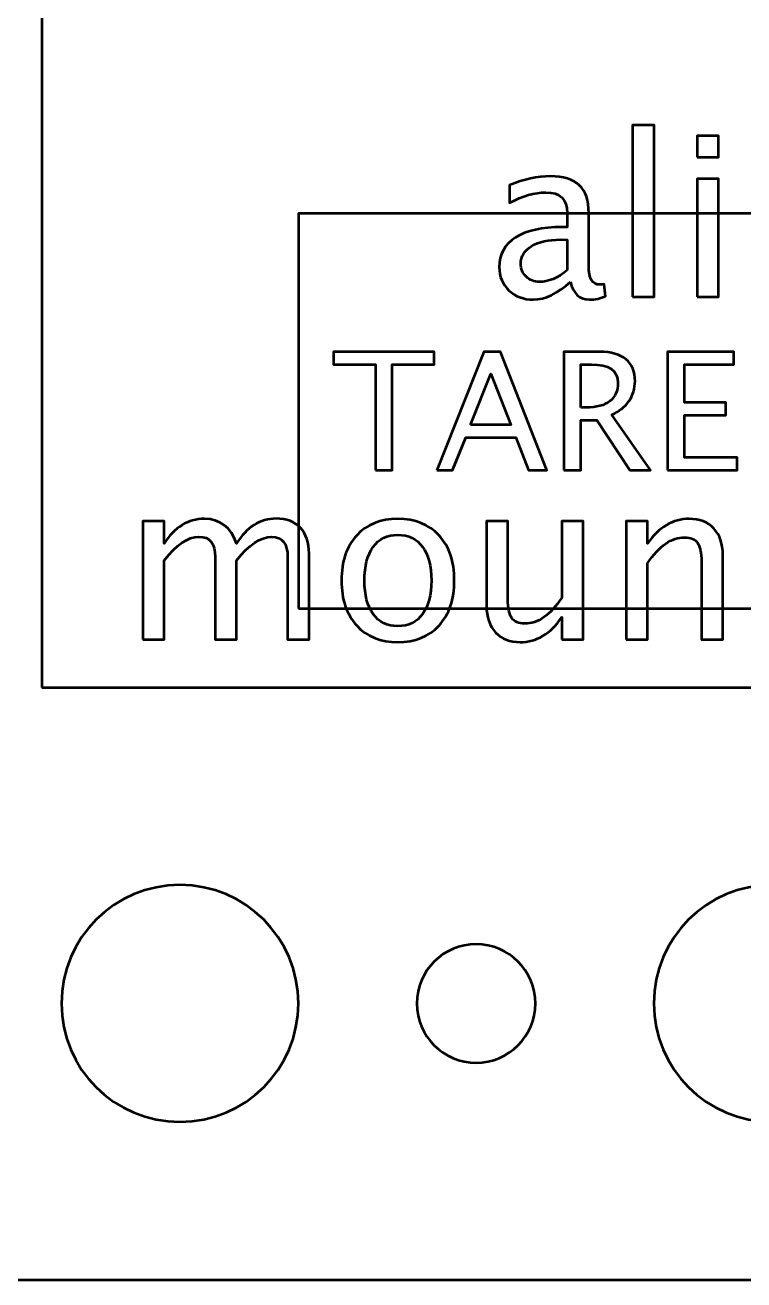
# Model space of a CAD drawing. Header units: centimetres. Extents: x -29.5 to 29.3, y -24.7 to 29.8.
# Drawn here: x -18.392 to -16.572, y -24.7 to -21.523 of the extents above; entities that cross this region are included whole.
import ezdxf

# ---------------------------------------------------------------- set-up
doc = ezdxf.new("R2010")
doc.units = ezdxf.units.CM
doc.header["$MEASUREMENT"] = 0
doc.layers.add('Layer 1', color=7, linetype='Continuous')

msp = doc.modelspace()

# ---------------------------------------------------------------- linework, layer by layer
at = {"layer": 'Layer 1', "color": 5, "lineweight": 53}
msp.add_lwpolyline([(-18.35001, -23.2), (-11.65001, -23.2), (-11.65001, -11.2), (-18.35001, -11.2), (-18.35001, -23.2)], close=True, dxfattribs=at)
at = {"layer": 'Layer 1', "color": 4, "lineweight": 53}
msp.add_lwpolyline([(-17.70001, -23), (-16.50001, -23), (-16.50001, -22), (-17.70001, -22), (-17.70001, -23)], close=True, dxfattribs=at)
at = {"layer": 'Layer 1', "lineweight": 53}
for points, knots in [([(-20.2, -24.2), (-20.2, -24.2), (-20.2, -10.3), (-20.2, -10.3), (-20.2, -10.3), (-20.2, -10.02386), (-19.97614, -9.8), (-19.7, -9.8), (-19.7, -9.8), (-19.7, -9.8), (-10.3, -9.8), (-10.3, -9.8), (-10.3, -9.8), (-10.02386, -9.8), (-9.8, -10.02386), (-9.8, -10.3), (-9.8, -10.3), (-9.8, -10.3), (-9.8, -24.2), (-9.8, -24.2), (-9.8, -24.2), (-9.8, -24.47614), (-10.02386, -24.7), (-10.3, -24.7), (-10.3, -24.7), (-10.3, -24.7), (-19.7, -24.7), (-19.7, -24.7), (-19.7, -24.7), (-19.97614, -24.7), (-20.2, -24.47614), (-20.2, -24.2)], [0, 0, 0, 0, 0.1111111, 0.1111111, 0.1111111, 0.1111111, 0.2222222, 0.2222222, 0.2222222, 0.2222222, 0.3333333, 0.3333333, 0.3333333, 0.3333333, 0.4444444, 0.4444444, 0.4444444, 0.4444444, 0.5555556, 0.5555556, 0.5555556, 0.5555556, 0.6666667, 0.6666667, 0.6666667, 0.6666667, 0.7777778, 0.7777778, 0.7777778, 0.7777778, 1, 1, 1, 1]), ([(-18.3, -24), (-18.3, -23.83431), (-18.16569, -23.7), (-18, -23.7), (-18, -23.7), (-17.83431, -23.7), (-17.7, -23.83431), (-17.7, -24), (-17.7, -24), (-17.7, -24.16569), (-17.83431, -24.3), (-18, -24.3), (-18, -24.3), (-18.16569, -24.3), (-18.3, -24.16569), (-18.3, -24)], [0, 0, 0, 0, 0.2, 0.2, 0.2, 0.2, 0.4, 0.4, 0.4, 0.4, 0.6, 0.6, 0.6, 0.6, 1, 1, 1, 1]), ([(-16.8, -24), (-16.8, -23.83431), (-16.66569, -23.7), (-16.5, -23.7), (-16.5, -23.7), (-16.33431, -23.7), (-16.2, -23.83431), (-16.2, -24), (-16.2, -24), (-16.2, -24.16569), (-16.33431, -24.3), (-16.5, -24.3), (-16.5, -24.3), (-16.66569, -24.3), (-16.8, -24.16569), (-16.8, -24)], [0, 0, 0, 0, 0.2, 0.2, 0.2, 0.2, 0.4, 0.4, 0.4, 0.4, 0.6, 0.6, 0.6, 0.6, 1, 1, 1, 1]), ([(-17.4, -24), (-17.4, -23.91716), (-17.33284, -23.85), (-17.25, -23.85), (-17.25, -23.85), (-17.16716, -23.85), (-17.1, -23.91716), (-17.1, -24), (-17.1, -24), (-17.1, -24.08284), (-17.16716, -24.15), (-17.25, -24.15), (-17.25, -24.15), (-17.33284, -24.15), (-17.4, -24.08284), (-17.4, -24)], [0, 0, 0, 0, 0.2, 0.2, 0.2, 0.2, 0.4, 0.4, 0.4, 0.4, 0.6, 0.6, 0.6, 0.6, 1, 1, 1, 1])]:
    msp.add_open_spline(points, degree=3, knots=knots, dxfattribs=at)
at = {"layer": 'Layer 1', "color": 5, "lineweight": 53}
for points, knots in [([(-16.85363, -22.21104), (-16.85363, -22.21104), (-16.85363, -21.77586), (-16.85363, -21.77586), (-16.85363, -21.77586), (-16.85363, -21.77586), (-16.79945, -21.77586), (-16.79945, -21.77586), (-16.79945, -21.77586), (-16.79945, -21.77586), (-16.79945, -22.21104), (-16.79945, -22.21104), (-16.79945, -22.21104), (-16.79945, -22.21104), (-16.85363, -22.21104), (-16.85363, -22.21104)], [0, 0, 0, 0, 0.2, 0.2, 0.2, 0.2, 0.4, 0.4, 0.4, 0.4, 0.6, 0.6, 0.6, 0.6, 1, 1, 1, 1]), ([(-16.69051, -21.85714), (-16.69051, -21.85714), (-16.69051, -21.80295), (-16.69051, -21.80295), (-16.69051, -21.80295), (-16.69051, -21.80295), (-16.63633, -21.80295), (-16.63633, -21.80295), (-16.63633, -21.80295), (-16.63633, -21.80295), (-16.63633, -21.85714), (-16.63633, -21.85714), (-16.63633, -21.85714), (-16.63633, -21.85714), (-16.69051, -21.85714), (-16.69051, -21.85714)], [0, 0, 0, 0, 0.2, 0.2, 0.2, 0.2, 0.4, 0.4, 0.4, 0.4, 0.6, 0.6, 0.6, 0.6, 1, 1, 1, 1]), ([(-17.01111, -22.17294), (-17.04366, -22.20286), (-17.07498, -22.21781), (-17.10509, -22.21781), (-17.10509, -22.21781), (-17.12983, -22.21781), (-17.15043, -22.2101), (-17.1667, -22.19458), (-17.1667, -22.19458), (-17.18307, -22.17906), (-17.19126, -22.15949), (-17.19126, -22.13588), (-17.19126, -22.13588), (-17.19126, -22.10323), (-17.17752, -22.07811), (-17.15005, -22.06062), (-17.15005, -22.06062), (-17.12258, -22.04312), (-17.08317, -22.03437), (-17.0318, -22.03437), (-17.0318, -22.03437), (-17.0318, -22.03437), (-17.0191, -22.03437), (-17.0191, -22.03437), (-17.0191, -22.03437), (-17.0191, -22.03437), (-17.0191, -21.99834), (-17.0191, -21.99834), (-17.0191, -21.99834), (-17.0191, -21.96363), (-17.03717, -21.94632), (-17.07338, -21.94632), (-17.07338, -21.94632), (-17.10142, -21.94632), (-17.13209, -21.95516), (-17.16529, -21.97285), (-17.16529, -21.97285), (-17.16529, -21.97285), (-17.16529, -21.92826), (-17.16529, -21.92826), (-17.16529, -21.92826), (-17.12879, -21.9132), (-17.09436, -21.90568), (-17.0621, -21.90568), (-17.0621, -21.90568), (-17.02889, -21.90568), (-17.00433, -21.9132), (-16.98862, -21.92835), (-16.98862, -21.92835), (-16.97282, -21.9435), (-16.96492, -21.96683), (-16.96492, -21.99834), (-16.96492, -21.99834), (-16.96492, -21.99834), (-16.96492, -22.13352), (-16.96492, -22.13352), (-16.96492, -22.13352), (-16.96492, -22.16447), (-16.95542, -22.18), (-16.93632, -22.18), (-16.93632, -22.18), (-16.93397, -22.18), (-16.93049, -22.17962), (-16.92588, -22.17887), (-16.92588, -22.17887), (-16.92588, -22.17887), (-16.92202, -22.20897), (-16.92202, -22.20897), (-16.92202, -22.20897), (-16.93434, -22.2149), (-16.94789, -22.21781), (-16.96275, -22.21781), (-16.96275, -22.21781), (-16.98806, -22.21781), (-17.00415, -22.20286), (-17.01111, -22.17294)], [0, 0, 0, 0, 0.05, 0.05, 0.05, 0.05, 0.1, 0.1, 0.1, 0.1, 0.15, 0.15, 0.15, 0.15, 0.2, 0.2, 0.2, 0.2, 0.25, 0.25, 0.25, 0.25, 0.3, 0.3, 0.3, 0.3, 0.35, 0.35, 0.35, 0.35, 0.4, 0.4, 0.4, 0.4, 0.45, 0.45, 0.45, 0.45, 0.5, 0.5, 0.5, 0.5, 0.55, 0.55, 0.55, 0.55, 0.6, 0.6, 0.6, 0.6, 0.65, 0.65, 0.65, 0.65, 0.7, 0.7, 0.7, 0.7, 0.75, 0.75, 0.75, 0.75, 0.8, 0.8, 0.8, 0.8, 0.85, 0.85, 0.85, 0.85, 0.9, 0.9, 0.9, 0.9, 1, 1, 1, 1]), ([(-16.69051, -22.21104), (-16.69051, -22.21104), (-16.69051, -21.91189), (-16.69051, -21.91189), (-16.69051, -21.91189), (-16.69051, -21.91189), (-16.63633, -21.91189), (-16.63633, -21.91189), (-16.63633, -21.91189), (-16.63633, -21.91189), (-16.63633, -22.21104), (-16.63633, -22.21104), (-16.63633, -22.21104), (-16.63633, -22.21104), (-16.69051, -22.21104), (-16.69051, -22.21104)], [0, 0, 0, 0, 0.2, 0.2, 0.2, 0.2, 0.4, 0.4, 0.4, 0.4, 0.6, 0.6, 0.6, 0.6, 1, 1, 1, 1]), ([(-17.0191, -22.1434), (-17.0191, -22.1434), (-17.0191, -22.06654), (-17.0191, -22.06654), (-17.0191, -22.06654), (-17.0191, -22.06654), (-17.03651, -22.06598), (-17.03651, -22.06598), (-17.03651, -22.06598), (-17.06661, -22.06598), (-17.09088, -22.07153), (-17.10941, -22.08263), (-17.10941, -22.08263), (-17.12785, -22.09382), (-17.13707, -22.10859), (-17.13707, -22.12703), (-17.13707, -22.12703), (-17.13707, -22.13992), (-17.13246, -22.15083), (-17.12334, -22.15977), (-17.12334, -22.15977), (-17.11412, -22.16871), (-17.10292, -22.17322), (-17.08966, -22.17322), (-17.08966, -22.17322), (-17.06708, -22.17322), (-17.04356, -22.16325), (-17.0191, -22.1434)], [0, 0, 0, 0, 0.125, 0.125, 0.125, 0.125, 0.25, 0.25, 0.25, 0.25, 0.375, 0.375, 0.375, 0.375, 0.5, 0.5, 0.5, 0.5, 0.625, 0.625, 0.625, 0.625, 0.75, 0.75, 0.75, 0.75, 1, 1, 1, 1]), ([(-18.09411, -23.07839), (-18.09411, -23.07839), (-18.09411, -22.77924), (-18.09411, -22.77924), (-18.09411, -22.77924), (-18.09411, -22.77924), (-18.03993, -22.77924), (-18.03993, -22.77924), (-18.03993, -22.77924), (-18.03993, -22.77924), (-18.03993, -22.83577), (-18.03993, -22.83577), (-18.03993, -22.83577), (-18.01349, -22.79391), (-17.97963, -22.77303), (-17.93814, -22.77303), (-17.93814, -22.77303), (-17.89816, -22.77303), (-17.87097, -22.79391), (-17.85648, -22.83577), (-17.85648, -22.83577), (-17.8308, -22.79354), (-17.79731, -22.77246), (-17.7562, -22.77246), (-17.7562, -22.77246), (-17.72996, -22.77246), (-17.70954, -22.78018), (-17.69496, -22.7957), (-17.69496, -22.7957), (-17.68038, -22.81122), (-17.67304, -22.83295), (-17.67304, -22.86089), (-17.67304, -22.86089), (-17.67304, -22.86089), (-17.67304, -23.07839), (-17.67304, -23.07839), (-17.67304, -23.07839), (-17.67304, -23.07839), (-17.72723, -23.07839), (-17.72723, -23.07839), (-17.72723, -23.07839), (-17.72723, -23.07839), (-17.72723, -22.86983), (-17.72723, -22.86983), (-17.72723, -22.86983), (-17.72723, -22.83577), (-17.74077, -22.81875), (-17.76787, -22.81875), (-17.76787, -22.81875), (-17.796, -22.81875), (-17.82553, -22.8386), (-17.85648, -22.87839), (-17.85648, -22.87839), (-17.85648, -22.87839), (-17.85648, -23.07839), (-17.85648, -23.07839), (-17.85648, -23.07839), (-17.85648, -23.07839), (-17.91067, -23.07839), (-17.91067, -23.07839), (-17.91067, -23.07839), (-17.91067, -23.07839), (-17.91067, -22.86964), (-17.91067, -22.86964), (-17.91067, -22.86964), (-17.91067, -22.8353), (-17.92441, -22.81818), (-17.95197, -22.81818), (-17.95197, -22.81818), (-17.97934, -22.81818), (-18.0087, -22.83813), (-18.03993, -22.87811), (-18.03993, -22.87811), (-18.03993, -22.87811), (-18.03993, -23.07839), (-18.03993, -23.07839), (-18.03993, -23.07839), (-18.03993, -23.07839), (-18.09411, -23.07839), (-18.09411, -23.07839)], [0, 0, 0, 0, 0.047619, 0.047619, 0.047619, 0.047619, 0.0952381, 0.0952381, 0.0952381, 0.0952381, 0.1428571, 0.1428571, 0.1428571, 0.1428571, 0.1904762, 0.1904762, 0.1904762, 0.1904762, 0.2380952, 0.2380952, 0.2380952, 0.2380952, 0.2857143, 0.2857143, 0.2857143, 0.2857143, 0.3333333, 0.3333333, 0.3333333, 0.3333333, 0.3809524, 0.3809524, 0.3809524, 0.3809524, 0.4285714, 0.4285714, 0.4285714, 0.4285714, 0.4761905, 0.4761905, 0.4761905, 0.4761905, 0.5238095, 0.5238095, 0.5238095, 0.5238095, 0.5714286, 0.5714286, 0.5714286, 0.5714286, 0.6190476, 0.6190476, 0.6190476, 0.6190476, 0.6666667, 0.6666667, 0.6666667, 0.6666667, 0.7142857, 0.7142857, 0.7142857, 0.7142857, 0.7619048, 0.7619048, 0.7619048, 0.7619048, 0.8095238, 0.8095238, 0.8095238, 0.8095238, 0.8571429, 0.8571429, 0.8571429, 0.8571429, 0.9047619, 0.9047619, 0.9047619, 0.9047619, 1, 1, 1, 1]), ([(-17.44802, -23.08516), (-17.49195, -23.08516), (-17.52676, -23.07115), (-17.55234, -23.04311), (-17.55234, -23.04311), (-17.57803, -23.01508), (-17.59082, -22.97698), (-17.59082, -22.92891), (-17.59082, -22.92891), (-17.59082, -22.88093), (-17.57803, -22.84292), (-17.55234, -22.81498), (-17.55234, -22.81498), (-17.52676, -22.78704), (-17.49195, -22.77303), (-17.44802, -22.77303), (-17.44802, -22.77303), (-17.40408, -22.77303), (-17.36928, -22.78704), (-17.34369, -22.81498), (-17.34369, -22.81498), (-17.31801, -22.84292), (-17.30521, -22.88093), (-17.30521, -22.92891), (-17.30521, -22.92891), (-17.30521, -22.97698), (-17.31801, -23.01508), (-17.34369, -23.04311), (-17.34369, -23.04311), (-17.36928, -23.07115), (-17.40408, -23.08516), (-17.44802, -23.08516)], [0, 0, 0, 0, 0.1111111, 0.1111111, 0.1111111, 0.1111111, 0.2222222, 0.2222222, 0.2222222, 0.2222222, 0.3333333, 0.3333333, 0.3333333, 0.3333333, 0.4444444, 0.4444444, 0.4444444, 0.4444444, 0.5555556, 0.5555556, 0.5555556, 0.5555556, 0.6666667, 0.6666667, 0.6666667, 0.6666667, 0.7777778, 0.7777778, 0.7777778, 0.7777778, 1, 1, 1, 1]), ([(-17.03297, -23.07839), (-17.03297, -23.07839), (-17.03297, -23.02213), (-17.03297, -23.02213), (-17.03297, -23.02213), (-17.06185, -23.06418), (-17.09694, -23.08516), (-17.13814, -23.08516), (-17.13814, -23.08516), (-17.1643, -23.08516), (-17.18509, -23.07698), (-17.20051, -23.06052), (-17.20051, -23.06052), (-17.21604, -23.04405), (-17.22375, -23.02195), (-17.22375, -22.99401), (-17.22375, -22.99401), (-17.22375, -22.99401), (-17.22375, -22.77924), (-17.22375, -22.77924), (-17.22375, -22.77924), (-17.22375, -22.77924), (-17.16956, -22.77924), (-17.16956, -22.77924), (-17.16956, -22.77924), (-17.16956, -22.77924), (-17.16956, -22.97632), (-17.16956, -22.97632), (-17.16956, -22.97632), (-17.16956, -22.9988), (-17.16627, -23.0147), (-17.15978, -23.02411), (-17.15978, -23.02411), (-17.1532, -23.03361), (-17.14228, -23.03831), (-17.12695, -23.03831), (-17.12695, -23.03831), (-17.09384, -23.03831), (-17.06241, -23.01658), (-17.03297, -22.97303), (-17.03297, -22.97303), (-17.03297, -22.97303), (-17.03297, -22.77924), (-17.03297, -22.77924), (-17.03297, -22.77924), (-17.03297, -22.77924), (-16.97878, -22.77924), (-16.97878, -22.77924), (-16.97878, -22.77924), (-16.97878, -22.77924), (-16.97878, -23.07839), (-16.97878, -23.07839), (-16.97878, -23.07839), (-16.97878, -23.07839), (-17.03297, -23.07839), (-17.03297, -23.07839)], [0, 0, 0, 0, 0.0666667, 0.0666667, 0.0666667, 0.0666667, 0.1333333, 0.1333333, 0.1333333, 0.1333333, 0.2, 0.2, 0.2, 0.2, 0.2666667, 0.2666667, 0.2666667, 0.2666667, 0.3333333, 0.3333333, 0.3333333, 0.3333333, 0.4, 0.4, 0.4, 0.4, 0.4666667, 0.4666667, 0.4666667, 0.4666667, 0.5333333, 0.5333333, 0.5333333, 0.5333333, 0.6, 0.6, 0.6, 0.6, 0.6666667, 0.6666667, 0.6666667, 0.6666667, 0.7333333, 0.7333333, 0.7333333, 0.7333333, 0.8, 0.8, 0.8, 0.8, 0.8666667, 0.8666667, 0.8666667, 0.8666667, 1, 1, 1, 1]), ([(-16.87003, -23.07839), (-16.87003, -23.07839), (-16.87003, -22.77924), (-16.87003, -22.77924), (-16.87003, -22.77924), (-16.87003, -22.77924), (-16.81585, -22.77924), (-16.81585, -22.77924), (-16.81585, -22.77924), (-16.81585, -22.77924), (-16.81585, -22.83577), (-16.81585, -22.83577), (-16.81585, -22.83577), (-16.78716, -22.79391), (-16.75197, -22.77303), (-16.71039, -22.77303), (-16.71039, -22.77303), (-16.68424, -22.77303), (-16.66345, -22.78121), (-16.64811, -22.79768), (-16.64811, -22.79768), (-16.63278, -22.81404), (-16.62507, -22.83615), (-16.62507, -22.86381), (-16.62507, -22.86381), (-16.62507, -22.86381), (-16.62507, -23.07839), (-16.62507, -23.07839), (-16.62507, -23.07839), (-16.62507, -23.07839), (-16.67925, -23.07839), (-16.67925, -23.07839), (-16.67925, -23.07839), (-16.67925, -23.07839), (-16.67925, -22.88149), (-16.67925, -22.88149), (-16.67925, -22.88149), (-16.67925, -22.85929), (-16.68255, -22.84349), (-16.68904, -22.83408), (-16.68904, -22.83408), (-16.69562, -22.82458), (-16.70644, -22.81988), (-16.72159, -22.81988), (-16.72159, -22.81988), (-16.75489, -22.81988), (-16.78631, -22.84161), (-16.81585, -22.88507), (-16.81585, -22.88507), (-16.81585, -22.88507), (-16.81585, -23.07839), (-16.81585, -23.07839), (-16.81585, -23.07839), (-16.81585, -23.07839), (-16.87003, -23.07839), (-16.87003, -23.07839)], [0, 0, 0, 0, 0.0666667, 0.0666667, 0.0666667, 0.0666667, 0.1333333, 0.1333333, 0.1333333, 0.1333333, 0.2, 0.2, 0.2, 0.2, 0.2666667, 0.2666667, 0.2666667, 0.2666667, 0.3333333, 0.3333333, 0.3333333, 0.3333333, 0.4, 0.4, 0.4, 0.4, 0.4666667, 0.4666667, 0.4666667, 0.4666667, 0.5333333, 0.5333333, 0.5333333, 0.5333333, 0.6, 0.6, 0.6, 0.6, 0.6666667, 0.6666667, 0.6666667, 0.6666667, 0.7333333, 0.7333333, 0.7333333, 0.7333333, 0.8, 0.8, 0.8, 0.8, 0.8666667, 0.8666667, 0.8666667, 0.8666667, 1, 1, 1, 1]), ([(-17.44811, -23.04452), (-17.4213, -23.04452), (-17.40042, -23.03446), (-17.38555, -23.01423), (-17.38555, -23.01423), (-17.37078, -22.9941), (-17.36335, -22.9656), (-17.36335, -22.92891), (-17.36335, -22.92891), (-17.36335, -22.89231), (-17.37078, -22.8639), (-17.38555, -22.84377), (-17.38555, -22.84377), (-17.40042, -22.82373), (-17.4213, -22.81367), (-17.44811, -22.81367), (-17.44811, -22.81367), (-17.47502, -22.81367), (-17.4959, -22.82373), (-17.51058, -22.84377), (-17.51058, -22.84377), (-17.52535, -22.8639), (-17.53268, -22.89231), (-17.53268, -22.92891), (-17.53268, -22.92891), (-17.53268, -22.9656), (-17.52535, -22.9941), (-17.51058, -23.01423), (-17.51058, -23.01423), (-17.4959, -23.03446), (-17.47502, -23.04452), (-17.44811, -23.04452)], [0, 0, 0, 0, 0.1111111, 0.1111111, 0.1111111, 0.1111111, 0.2222222, 0.2222222, 0.2222222, 0.2222222, 0.3333333, 0.3333333, 0.3333333, 0.3333333, 0.4444444, 0.4444444, 0.4444444, 0.4444444, 0.5555556, 0.5555556, 0.5555556, 0.5555556, 0.6666667, 0.6666667, 0.6666667, 0.6666667, 0.7777778, 0.7777778, 0.7777778, 0.7777778, 1, 1, 1, 1])]:
    msp.add_open_spline(points, degree=3, knots=knots, dxfattribs=at)
at = {"layer": 'Layer 1', "color": 4, "lineweight": 53}
for points, knots in [([(-17.50493, -22.65), (-17.50493, -22.65), (-17.50493, -22.38195), (-17.50493, -22.38195), (-17.50493, -22.38195), (-17.50493, -22.38195), (-17.61116, -22.38195), (-17.61116, -22.38195), (-17.61116, -22.38195), (-17.61116, -22.38195), (-17.61116, -22.35), (-17.61116, -22.35), (-17.61116, -22.35), (-17.61116, -22.35), (-17.35597, -22.35), (-17.35597, -22.35), (-17.35597, -22.35), (-17.35597, -22.35), (-17.35597, -22.38195), (-17.35597, -22.38195), (-17.35597, -22.38195), (-17.35597, -22.38195), (-17.46219, -22.38195), (-17.46219, -22.38195), (-17.46219, -22.38195), (-17.46219, -22.38195), (-17.46219, -22.65), (-17.46219, -22.65), (-17.46219, -22.65), (-17.46219, -22.65), (-17.50493, -22.65), (-17.50493, -22.65)], [0, 0, 0, 0, 0.1111111, 0.1111111, 0.1111111, 0.1111111, 0.2222222, 0.2222222, 0.2222222, 0.2222222, 0.3333333, 0.3333333, 0.3333333, 0.3333333, 0.4444444, 0.4444444, 0.4444444, 0.4444444, 0.5555556, 0.5555556, 0.5555556, 0.5555556, 0.6666667, 0.6666667, 0.6666667, 0.6666667, 0.7777778, 0.7777778, 0.7777778, 0.7777778, 1, 1, 1, 1]), ([(-17.34919, -22.65), (-17.34919, -22.65), (-17.23031, -22.35), (-17.23031, -22.35), (-17.23031, -22.35), (-17.23031, -22.35), (-17.18819, -22.35), (-17.18819, -22.35), (-17.18819, -22.35), (-17.18819, -22.35), (-17.07118, -22.65), (-17.07118, -22.65), (-17.07118, -22.65), (-17.07118, -22.65), (-17.11703, -22.65), (-17.11703, -22.65), (-17.11703, -22.65), (-17.11703, -22.65), (-17.14967, -22.56701), (-17.14967, -22.56701), (-17.14967, -22.56701), (-17.14967, -22.56701), (-17.27637, -22.56701), (-17.27637, -22.56701), (-17.27637, -22.56701), (-17.27637, -22.56701), (-17.30949, -22.65), (-17.30949, -22.65), (-17.30949, -22.65), (-17.30949, -22.65), (-17.34919, -22.65), (-17.34919, -22.65)], [0, 0, 0, 0, 0.1111111, 0.1111111, 0.1111111, 0.1111111, 0.2222222, 0.2222222, 0.2222222, 0.2222222, 0.3333333, 0.3333333, 0.3333333, 0.3333333, 0.4444444, 0.4444444, 0.4444444, 0.4444444, 0.5555556, 0.5555556, 0.5555556, 0.5555556, 0.6666667, 0.6666667, 0.6666667, 0.6666667, 0.7777778, 0.7777778, 0.7777778, 0.7777778, 1, 1, 1, 1]), ([(-17.02761, -22.65), (-17.02761, -22.65), (-17.02761, -22.35), (-17.02761, -22.35), (-17.02761, -22.35), (-17.02761, -22.35), (-16.93674, -22.35), (-16.93674, -22.35), (-16.93674, -22.35), (-16.90797, -22.35), (-16.88591, -22.35636), (-16.87056, -22.36902), (-16.87056, -22.36902), (-16.8552, -22.38174), (-16.84753, -22.40021), (-16.84753, -22.42434), (-16.84753, -22.42434), (-16.84753, -22.44343), (-16.85271, -22.46037), (-16.86302, -22.47524), (-16.86302, -22.47524), (-16.87339, -22.49004), (-16.88791, -22.50145), (-16.90659, -22.50947), (-16.90659, -22.50947), (-16.90659, -22.50947), (-16.80811, -22.65), (-16.80811, -22.65), (-16.80811, -22.65), (-16.80811, -22.65), (-16.86032, -22.65), (-16.86032, -22.65), (-16.86032, -22.65), (-16.86032, -22.65), (-16.94428, -22.52303), (-16.94428, -22.52303), (-16.94428, -22.52303), (-16.94428, -22.52303), (-16.98487, -22.52303), (-16.98487, -22.52303), (-16.98487, -22.52303), (-16.98487, -22.52303), (-16.98487, -22.65), (-16.98487, -22.65), (-16.98487, -22.65), (-16.98487, -22.65), (-17.02761, -22.65), (-17.02761, -22.65)], [0, 0, 0, 0, 0.0769231, 0.0769231, 0.0769231, 0.0769231, 0.1538462, 0.1538462, 0.1538462, 0.1538462, 0.2307692, 0.2307692, 0.2307692, 0.2307692, 0.3076923, 0.3076923, 0.3076923, 0.3076923, 0.3846154, 0.3846154, 0.3846154, 0.3846154, 0.4615385, 0.4615385, 0.4615385, 0.4615385, 0.5384615, 0.5384615, 0.5384615, 0.5384615, 0.6153846, 0.6153846, 0.6153846, 0.6153846, 0.6923077, 0.6923077, 0.6923077, 0.6923077, 0.7692308, 0.7692308, 0.7692308, 0.7692308, 0.8461538, 0.8461538, 0.8461538, 0.8461538, 1, 1, 1, 1]), ([(-16.76523, -22.65), (-16.76523, -22.65), (-16.76523, -22.35), (-16.76523, -22.35), (-16.76523, -22.35), (-16.76523, -22.35), (-16.59759, -22.35), (-16.59759, -22.35), (-16.59759, -22.35), (-16.59759, -22.35), (-16.59759, -22.38195), (-16.59759, -22.38195), (-16.59759, -22.38195), (-16.59759, -22.38195), (-16.72249, -22.38195), (-16.72249, -22.38195), (-16.72249, -22.38195), (-16.72249, -22.38195), (-16.72249, -22.47821), (-16.72249, -22.47821), (-16.72249, -22.47821), (-16.72249, -22.47821), (-16.61786, -22.47821), (-16.61786, -22.47821), (-16.61786, -22.47821), (-16.61786, -22.47821), (-16.61786, -22.51017), (-16.61786, -22.51017), (-16.61786, -22.51017), (-16.61786, -22.51017), (-16.72249, -22.51017), (-16.72249, -22.51017), (-16.72249, -22.51017), (-16.72249, -22.51017), (-16.72249, -22.61805), (-16.72249, -22.61805), (-16.72249, -22.61805), (-16.72249, -22.61805), (-16.58888, -22.61805), (-16.58888, -22.61805), (-16.58888, -22.61805), (-16.58888, -22.61805), (-16.58888, -22.65), (-16.58888, -22.65), (-16.58888, -22.65), (-16.58888, -22.65), (-16.76523, -22.65), (-16.76523, -22.65)], [0, 0, 0, 0, 0.0769231, 0.0769231, 0.0769231, 0.0769231, 0.1538462, 0.1538462, 0.1538462, 0.1538462, 0.2307692, 0.2307692, 0.2307692, 0.2307692, 0.3076923, 0.3076923, 0.3076923, 0.3076923, 0.3846154, 0.3846154, 0.3846154, 0.3846154, 0.4615385, 0.4615385, 0.4615385, 0.4615385, 0.5384615, 0.5384615, 0.5384615, 0.5384615, 0.6153846, 0.6153846, 0.6153846, 0.6153846, 0.6923077, 0.6923077, 0.6923077, 0.6923077, 0.7692308, 0.7692308, 0.7692308, 0.7692308, 0.8461538, 0.8461538, 0.8461538, 0.8461538, 1, 1, 1, 1]), ([(-16.98487, -22.49108), (-16.98487, -22.49108), (-16.97111, -22.49108), (-16.97111, -22.49108), (-16.97111, -22.49108), (-16.94497, -22.49108), (-16.92512, -22.48575), (-16.9115, -22.4751), (-16.9115, -22.4751), (-16.89787, -22.46445), (-16.8911, -22.44889), (-16.8911, -22.42842), (-16.8911, -22.42842), (-16.8911, -22.39744), (-16.91343, -22.38195), (-16.95818, -22.38195), (-16.95818, -22.38195), (-16.95818, -22.38195), (-16.98487, -22.38195), (-16.98487, -22.38195), (-16.98487, -22.38195), (-16.98487, -22.38195), (-16.98487, -22.49108), (-16.98487, -22.49108)], [0, 0, 0, 0, 0.1428571, 0.1428571, 0.1428571, 0.1428571, 0.2857143, 0.2857143, 0.2857143, 0.2857143, 0.4285714, 0.4285714, 0.4285714, 0.4285714, 0.5714286, 0.5714286, 0.5714286, 0.5714286, 0.7142857, 0.7142857, 0.7142857, 0.7142857, 1, 1, 1, 1]), ([(-17.26413, -22.53506), (-17.26413, -22.53506), (-17.16212, -22.53506), (-17.16212, -22.53506), (-17.16212, -22.53506), (-17.16212, -22.53506), (-17.21309, -22.40622), (-17.21309, -22.40622), (-17.21309, -22.40622), (-17.21309, -22.40622), (-17.26413, -22.53506), (-17.26413, -22.53506)], [0, 0, 0, 0, 0.25, 0.25, 0.25, 0.25, 0.5, 0.5, 0.5, 0.5, 1, 1, 1, 1])]:
    msp.add_open_spline(points, degree=3, knots=knots, dxfattribs=at)

doc.saveas('drawing.dxf')
